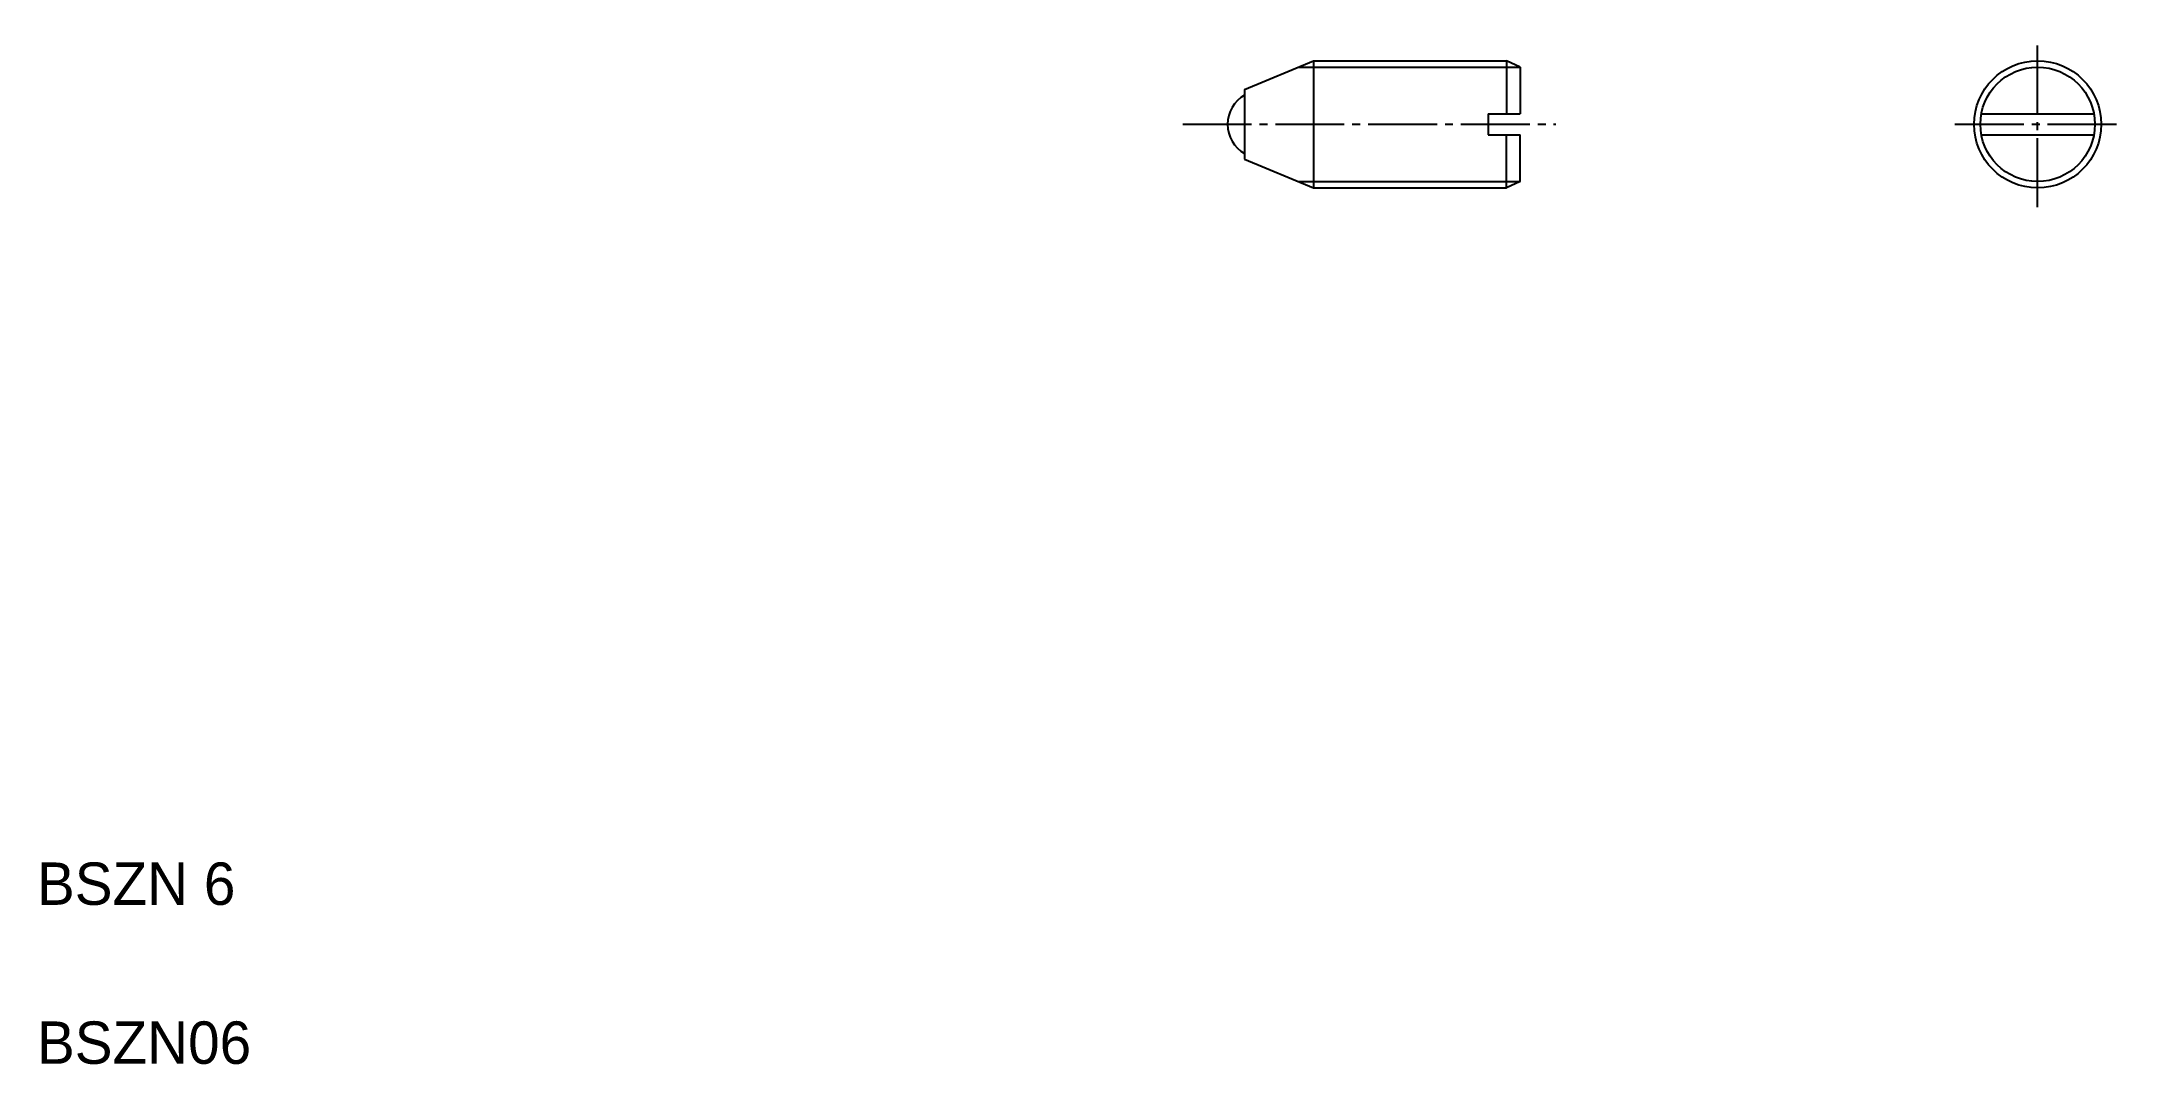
# Model space of a CAD drawing. Extents: x 5.2 to 103.3, y 5 to 53.2.
import ezdxf

# ---------------------------------------------------------------- set-up
doc = ezdxf.new("R2010")
doc.units = 0
doc.header["$LTSCALE"] = 0.25
doc.linetypes.add('CENTER', pattern=[17.5, 13, -1.5, 1.5, -1.5])
doc.layers.get('0').update_dxf_attribs({"linetype": 'CONTINUOUS'})
doc.layers.add('CENTER', color=1, linetype='CENTER')

msp = doc.modelspace()

# ---------------------------------------------------------------- linework, layer by layer
for p, q in [((61.97, 50.975), (65.229, 52.325)), ((65.229, 52.325), (74.327, 52.325)), ((65.229, 52.325), (65.229, 46.325)), ((67.503, 52.325), (67.503, 52.325)), ((69.778, 52.325), (69.778, 52.325)), ((74.327, 52.325), (74.327, 49.825)), ((74.97, 52.025), (74.327, 52.325)), ((74.97, 52.025), (74.97, 49.825)), ((61.97, 50.975), (61.97, 47.675)), ((73.47, 49.825), (74.97, 49.825)), ((73.47, 49.825), (73.47, 48.825)), ((96.736, 49.825), (102.043, 49.825)), ((73.47, 48.825), (74.97, 48.825)), ((74.327, 46.325), (74.327, 48.825)), ((74.97, 46.625), (74.97, 48.825)), ((96.736, 48.825), (102.043, 48.825)), ((61.97, 47.675), (65.229, 46.325)), ((65.229, 46.325), (74.327, 46.325)), ((74.97, 46.625), (74.327, 46.325))]:
    msp.add_line(p, q)
at = {"color": 3}
for p, q in [((64.505, 52.025), (74.97, 52.025)), ((64.505, 46.625), (74.97, 46.625))]:
    msp.add_line(p, q, dxfattribs=at)
msp.add_circle((99.389, 49.325), 3)
msp.add_circle((99.389, 49.325), 2.7, dxfattribs=at)
msp.add_arc((62.757, 49.325), 1.587, 119.73987, 240.26013)
at = {"layer": 'CENTER', "color": 1, "linetype": 'CENTER'}
for p, q in [((99.389, 45.42), (99.389, 53.229)), ((59.055, 49.325), (76.655, 49.325)), ((95.485, 49.325), (103.294, 49.325))]:
    msp.add_line(p, q, dxfattribs=at)

# ---------------------------------------------------------------- texts
for s, p in [('BSZN 6', (5, 12.5)), ('BSZN06', (5, 5))]:
    msp.add_text(s, height=2).set_placement(p)

doc.saveas('drawing.dxf')
